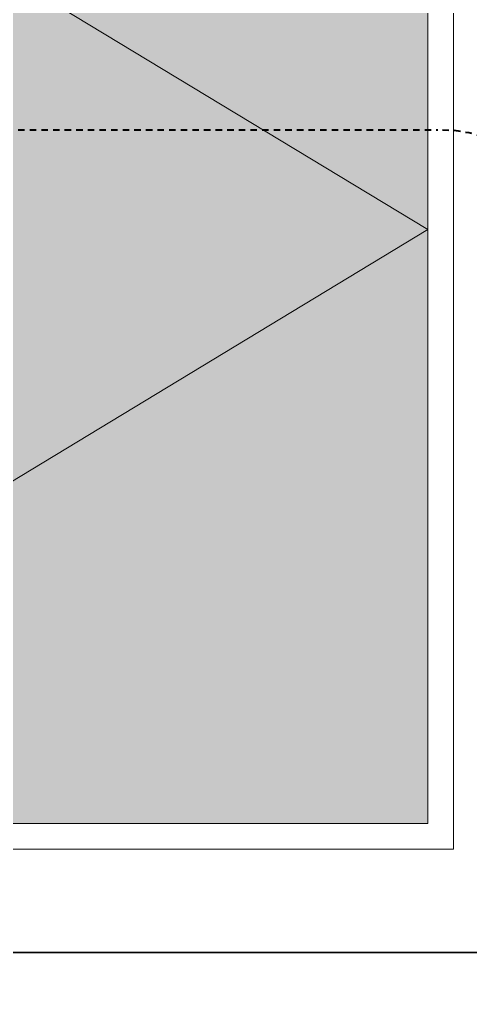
# Model space of a CAD drawing. Header units: inches. Extents: x -3905 to 10892, y 1064 to 9590.
# Drawn here: x 1626.4 to 1635.13, y 3465.56 to 3484.73 of the extents above; entities that cross this region are included whole.
import ezdxf

# ---------------------------------------------------------------- set-up
doc = ezdxf.new("R2010")
doc.units = ezdxf.units.IN
doc.header["$MEASUREMENT"] = 0
doc.linetypes.add('MYHIDDEN', pattern=[0.1875, 0.125, -0.0625])
doc.layers.add('ELEVATIONS', color=40, linetype='Continuous', lineweight=0)
doc.layers.add('SECTIONS', color=70, linetype='Continuous', lineweight=0)

msp = doc.modelspace()

# ---------------------------------------------------------------- hatches: boundary and pattern name
at = {"layer": 'ELEVATIONS', "linetype": 'Continuous', "lineweight": 5}
h = msp.add_hatch(color=254, dxfattribs=at)
h.dxf.hatch_style = 1
h.paths.add_polyline_path([(1634.30327, 3492.1647), (1615.30327, 3492.1647), (1615.30327, 3469.1647), (1634.30327, 3469.1647)])
h.paths.add_polyline_path([(1623.95169, 3484.40524), (1626.19169, 3480.52545), (1623.95169, 3476.64565), (1619.47169, 3476.64565), (1617.23169, 3480.52545), (1619.47169, 3484.40524)], flags=16)
h.paths.add_polyline_path([(1620.17967, 3478.08565), (1624.76138, 3478.08565), (1624.76138, 3482.88565), (1620.17967, 3482.88565)], flags=8)

# ---------------------------------------------------------------- linework, layer by layer
for q in [(1615.30327, 3492.1647), (1615.30327, 3469.1647)]:
    msp.add_line((1634.30327, 3480.6647), q, dxfattribs=at)
for points in [[(1612.80327, 3494.6647), (1612.80327, 3466.6647), (1636.80327, 3466.6647), (1636.80327, 3494.6647)], [(1615.30327, 3492.1647), (1615.30327, 3469.1647), (1634.30327, 3469.1647), (1634.30327, 3492.1647)]]:
    msp.add_lwpolyline(points, close=True, dxfattribs=at)
at = {"layer": 'ELEVATIONS', "linetype": 'Continuous', "lineweight": 35}
msp.add_lwpolyline([(1612.80327, 3494.6647), (1636.80327, 3494.6647), (1636.80327, 3466.6647), (1612.80327, 3466.6647)], close=True, dxfattribs=at)
at = {"layer": 'ELEVATIONS', "linetype": 'Continuous', "lineweight": 15}
msp.add_lwpolyline([(1614.80327, 3492.6647), (1614.80327, 3468.6647), (1634.80327, 3468.6647), (1634.80327, 3492.6647)], close=True, dxfattribs=at)
at = {"layer": 'SECTIONS', "linetype": 'MYHIDDEN', "lineweight": 40}
msp.add_lwpolyline([(1605.44474, 3482.59762), (1634.50246, 3482.59762, -0.41421356), (1637.50246, 3479.59762), (1637.50246, 3442.27025, -0.41421356), (1634.50246, 3439.27025), (1605.44474, 3439.27025, -0.41421356), (1602.44474, 3442.27025), (1602.44474, 3479.59762, -0.41421356)], format="xyb", close=True, dxfattribs=at)

doc.saveas('drawing.dxf')
